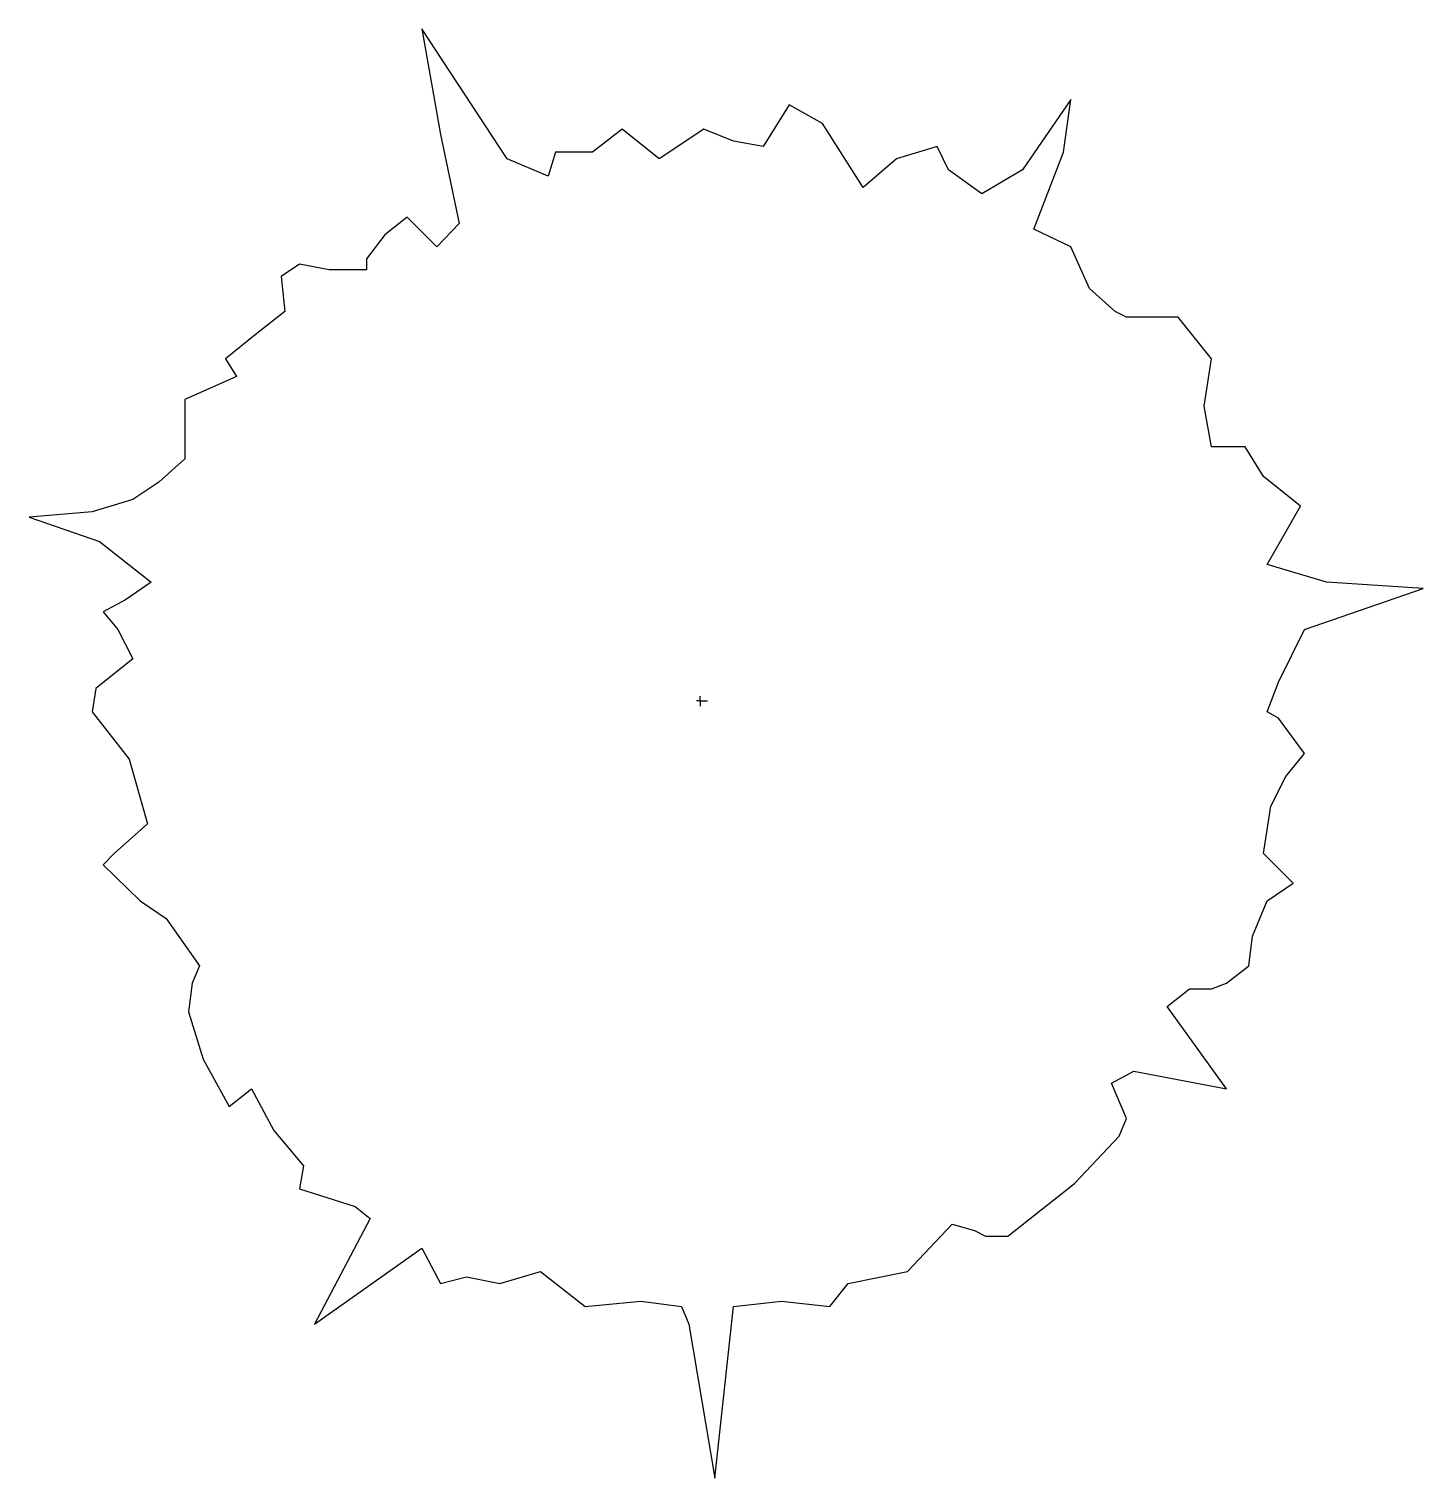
# Model space of a CAD drawing. Header units: millimetres. Extents: x 309.05 to 311.4, y 2536.52 to 2538.97.
import ezdxf

# ---------------------------------------------------------------- set-up
doc = ezdxf.new("R2010")
doc.units = ezdxf.units.MM
doc.header["$LTSCALE"] = 10
doc.layers.add('Vegetais', color=94, linetype='Continuous')

msp = doc.modelspace()

# ---------------------------------------------------------------- linework, layer by layer
at = {"layer": 'Vegetais'}
for p, q in [((309.8601, 2538.7494), (309.7164, 2538.9682)), ((309.7164, 2538.9682), (309.7476, 2538.7901)), ((310.3351, 2538.8401), (310.2914, 2538.7698)), ((310.3914, 2538.8088), (310.3351, 2538.8401)), ((310.8101, 2538.8494), (310.7289, 2538.7307)), ((310.7976, 2538.7604), (310.8101, 2538.8494)), ((309.7476, 2538.7901), (309.7789, 2538.6401)), ((310.0539, 2538.7994), (310.0039, 2538.7604)), ((310.1164, 2538.7494), (310.0539, 2538.7994)), ((310.1914, 2538.7994), (310.1164, 2538.7494)), ((310.2414, 2538.7791), (310.1914, 2538.7994)), ((310.4601, 2538.701), (310.3914, 2538.8088)), ((310.2914, 2538.7698), (310.2414, 2538.7791)), ((310.5851, 2538.7698), (310.5164, 2538.7494)), ((310.6039, 2538.7307), (310.5851, 2538.7698)), ((309.9289, 2538.7198), (309.8601, 2538.7494)), ((309.9414, 2538.7604), (309.9289, 2538.7198)), ((310.0039, 2538.7604), (309.9414, 2538.7604)), ((310.5164, 2538.7494), (310.4601, 2538.701)), ((310.7476, 2538.6307), (310.7976, 2538.7604)), ((310.6601, 2538.6901), (310.6039, 2538.7307)), ((310.7289, 2538.7307), (310.6601, 2538.6901)), ((309.6914, 2538.651), (309.6539, 2538.6213)), ((309.7414, 2538.601), (309.6914, 2538.651)), ((309.6539, 2538.6213), (309.6226, 2538.5807)), ((309.7789, 2538.6401), (309.7414, 2538.601)), ((310.8101, 2538.601), (310.7476, 2538.6307)), ((310.8414, 2538.5307), (310.8101, 2538.601)), ((309.5101, 2538.5713), (309.4789, 2538.551)), ((309.5601, 2538.5619), (309.5101, 2538.5713)), ((309.6226, 2538.5807), (309.6226, 2538.5619)), ((309.4789, 2538.551), (309.4851, 2538.4916)), ((309.6226, 2538.5619), (309.5601, 2538.5619)), ((310.8851, 2538.4916), (310.8414, 2538.5307)), ((309.4851, 2538.4916), (309.4351, 2538.4526)), ((310.9039, 2538.4823), (310.8851, 2538.4916)), ((310.9914, 2538.4823), (310.9039, 2538.4823)), ((311.0476, 2538.4119), (310.9914, 2538.4823)), ((309.4351, 2538.4526), (309.3851, 2538.4119)), ((309.3851, 2538.4119), (309.4039, 2538.3823)), ((311.0351, 2538.3323), (311.0476, 2538.4119)), ((309.4039, 2538.3823), (309.3164, 2538.3432)), ((309.3164, 2538.3432), (309.3164, 2538.2432)), ((311.0476, 2538.2635), (311.0351, 2538.3323)), ((311.1039, 2538.2635), (311.0476, 2538.2635)), ((311.1351, 2538.2135), (311.1039, 2538.2635)), ((309.3164, 2538.2432), (309.2726, 2538.2041)), ((309.2726, 2538.2041), (309.2289, 2538.1744)), ((311.1976, 2538.1635), (311.1351, 2538.2135)), ((309.1601, 2538.1541), (309.0539, 2538.1448)), ((309.2289, 2538.1744), (309.1601, 2538.1541)), ((311.1414, 2538.0651), (311.1976, 2538.1635)), ((309.0539, 2538.1448), (309.1726, 2538.1041)), ((309.1726, 2538.1041), (309.2601, 2538.0354)), ((311.2414, 2538.0354), (311.1414, 2538.0651)), ((309.2601, 2538.0354), (309.2164, 2538.0057)), ((311.4039, 2538.0244), (311.2414, 2538.0354)), ((309.2164, 2538.0057), (309.1789, 2537.9854)), ((311.2039, 2537.9557), (311.4039, 2538.0244)), ((309.1789, 2537.9854), (309.2039, 2537.9557)), ((309.2039, 2537.9557), (309.2289, 2537.9057)), ((311.1601, 2537.8666), (311.2039, 2537.9557)), ((309.2289, 2537.9057), (309.1664, 2537.8557)), ((311.1414, 2537.8166), (311.1601, 2537.8666)), ((309.1664, 2537.8557), (309.1601, 2537.8166)), ((310.1851, 2537.8354), (310.1789, 2537.8354)), ((310.1851, 2537.8354), (310.1851, 2537.8432)), ((310.1851, 2537.8354), (310.1851, 2537.826)), ((310.1851, 2537.8354), (310.1976, 2537.8354)), ((309.1601, 2537.8166), (309.2226, 2537.7369)), ((311.1601, 2537.8057), (311.1414, 2537.8166)), ((311.2039, 2537.7463), (311.1601, 2537.8057)), ((309.2226, 2537.7369), (309.2539, 2537.6276)), ((311.1726, 2537.7073), (311.2039, 2537.7463)), ((311.1476, 2537.6573), (311.1726, 2537.7073)), ((311.1351, 2537.5776), (311.1476, 2537.6573)), ((309.2539, 2537.6276), (309.1976, 2537.5776)), ((309.1976, 2537.5776), (309.1789, 2537.5588)), ((311.1851, 2537.5276), (311.1351, 2537.5776)), ((309.1789, 2537.5588), (309.2414, 2537.4979)), ((311.1414, 2537.4979), (311.1851, 2537.5276)), ((309.2414, 2537.4979), (309.2851, 2537.4682)), ((311.1164, 2537.4385), (311.1414, 2537.4979)), ((309.2851, 2537.4682), (309.3414, 2537.3885)), ((311.1101, 2537.3885), (311.1164, 2537.4385)), ((309.3414, 2537.3885), (309.3289, 2537.3588)), ((311.0726, 2537.3588), (311.1101, 2537.3885)), ((309.3289, 2537.3588), (309.3226, 2537.3104)), ((310.9726, 2537.3198), (311.0101, 2537.3494)), ((311.0101, 2537.3494), (311.0476, 2537.3494)), ((311.0476, 2537.3494), (311.0726, 2537.3588)), ((309.3226, 2537.3104), (309.3476, 2537.2307)), ((311.0726, 2537.1807), (310.9726, 2537.3198)), ((309.3476, 2537.2307), (309.3914, 2537.151)), ((310.8789, 2537.1901), (310.9164, 2537.2104)), ((310.9164, 2537.2104), (311.0726, 2537.1807)), ((309.3914, 2537.151), (309.4289, 2537.1807)), ((309.4289, 2537.1807), (309.4664, 2537.1104)), ((310.9039, 2537.1307), (310.8789, 2537.1901)), ((310.8914, 2537.101), (310.9039, 2537.1307)), ((309.4664, 2537.1104), (309.5164, 2537.051)), ((310.8164, 2537.0213), (310.8914, 2537.101)), ((309.5164, 2537.051), (309.5101, 2537.0119)), ((309.5101, 2537.0119), (309.6039, 2536.9823)), ((310.7039, 2536.9323), (310.8164, 2537.0213)), ((309.6039, 2536.9823), (309.6289, 2536.9619)), ((309.6289, 2536.9619), (309.5351, 2536.7838)), ((310.5351, 2536.8729), (310.6101, 2536.9526)), ((310.6101, 2536.9526), (310.6476, 2536.9416)), ((310.6476, 2536.9416), (310.6664, 2536.9323)), ((310.6664, 2536.9323), (310.7039, 2536.9323)), ((309.5351, 2536.7838), (309.7164, 2536.9119)), ((309.7164, 2536.9119), (309.7476, 2536.8526)), ((309.7476, 2536.8526), (309.7914, 2536.8635)), ((309.7914, 2536.8635), (309.8476, 2536.8526)), ((309.8476, 2536.8526), (309.9164, 2536.8729)), ((309.9164, 2536.8729), (309.9914, 2536.8135)), ((310.4351, 2536.8526), (310.5351, 2536.8729)), ((310.4039, 2536.8135), (310.4351, 2536.8526)), ((309.9914, 2536.8135), (310.0851, 2536.8229)), ((310.0851, 2536.8229), (310.1539, 2536.8135)), ((310.1539, 2536.8135), (310.1664, 2536.7838)), ((310.2101, 2536.5244), (310.2414, 2536.8135)), ((310.2414, 2536.8135), (310.3226, 2536.8229)), ((310.3226, 2536.8229), (310.4039, 2536.8135)), ((310.1664, 2536.7838), (310.2101, 2536.5244))]:
    msp.add_line(p, q, dxfattribs=at)

doc.saveas('drawing.dxf')
